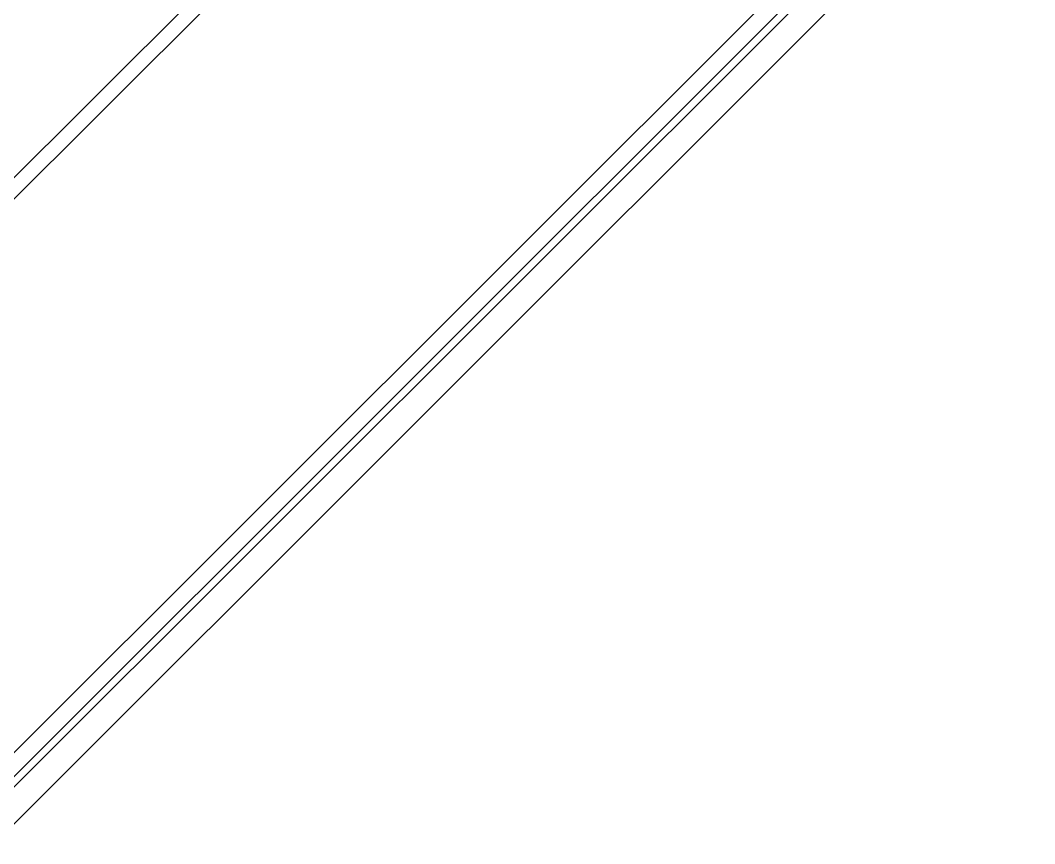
# Model space of a CAD drawing. Header units: inches. Extents: x 0 to 215, y 0 to 215.
# Drawn here: x 0.924 to 1.678, y 1.065 to 1.678 of the extents above; entities that cross this region are included whole.
import ezdxf

# ---------------------------------------------------------------- set-up
doc = ezdxf.new("R2010")
doc.units = ezdxf.units.IN
doc.header["$MEASUREMENT"] = 0
doc.layers.add('BottomSolder', color=6, linetype='Continuous')
doc.layers.add('TopSolder', color=216, linetype='Continuous')

# ---------------------------------------------------------------- blocks, each defined once
blk = doc.blocks.new('FBP4L_L1_0_W1_0_P0_65_BL_EP_9')
at = {"layer": 'TopSolder'}
for p in [(0.01713, 0.00539), (-0.0183, 0.00539), (-0.0183, -0.02218), (0.00729, -0.02218)]:
    blk.add_line(p, (-214.57936, -214.39436), dxfattribs=at)
blk = doc.blocks.new('____73')
at = {"layer": 'BottomSolder'}
for p, q in [((214.29936, 214.06232), (0, 0.39009)), ((0, 0.39009), (214.29936, 214.06232)), ((214.29936, 214.06232), (0, 0.39009)), ((0, 0.39009), (214.29936, 214.06232)), ((0.03549, 0.44127), (214.29936, 214.06232)), ((0.03549, 0.44127), (214.29936, 214.06232))]:
    blk.add_line(p, q, dxfattribs=at)

msp = doc.modelspace()

# ---------------------------------------------------------------- block references
msp.add_blockref('____73', (0.449, 0.68605))
at = {"rotation": 180}
msp.add_blockref('FBP4L_L1_0_W1_0_P0_65_BL_EP_9', (0.169, 0.354), dxfattribs=at)

doc.saveas('drawing.dxf')
